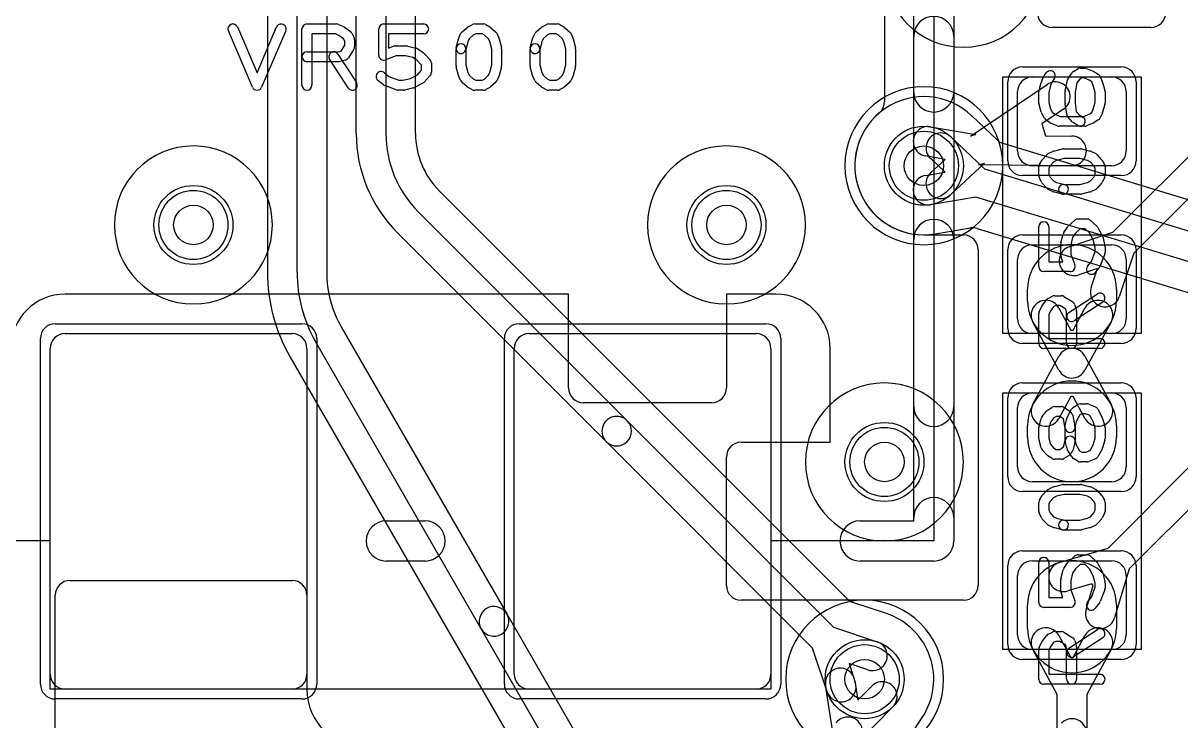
# Model space of a CAD drawing. Extents: x 0 to 23.1, y -0.5 to 20.
# Drawn here: x 8.44 to 14.3, y 4.39 to 7.92 of the extents above; entities that cross this region are included whole.
import ezdxf

# ---------------------------------------------------------------- set-up
doc = ezdxf.new("R2010")
doc.units = 0
for name, color, linetype in [('Hole', 1, 'CONTINUOUS'), ('L1', 3, 'CONTINUOUS'), ('L2', 3, 'CONTINUOUS'), ('L3', 3, 'CONTINUOUS'), ('L4', 3, 'CONTINUOUS'), ('MetalMask-A', 176, 'CONTINUOUS'), ('PartsArea-A', 111, 'CONTINUOUS'), ('PartsSilk-A', 221, 'CONTINUOUS'), ('Resist-A', 2, 'CONTINUOUS'), ('Resist-B', 2, 'CONTINUOUS'), ('Silk-A', 140, 'CONTINUOUS')]:
    doc.layers.add(name, color=color, linetype=linetype)

msp = doc.modelspace()

# ---------------------------------------------------------------- linework, layer by layer
at = {"layer": 'Hole'}
for centre in [(13, 7.2), (9.3, 6.9), (12, 6.9), (12.8, 5.7), (12.7, 4.6)]:
    msp.add_circle(centre, 0.1, dxfattribs=at)
at = {"layer": 'L1'}
for p, q in [((12.79996, 8.2), (12.79996, 7.52405)), ((13.55, 7.65), (13.95, 7.65)), ((13.23569, 7.34901), (13.62402, 7.61142)), ((13.475, 7.275), (13.475, 7.575)), ((14.025, 7.575), (14.025, 7.275)), ((13.708, 7.48714), (13.59734, 7.41236)), ((13.95746, 6.86352), (14.54697, 7.45303)), ((13.03411, 7.39707), (13.26354, 7.35737)), ((13.59734, 7.41236), (13.6156, 7.35152)), ((13.26354, 7.35737), (13.23569, 7.34901)), ((13.6156, 7.35152), (13.74915, 7.35001)), ((14.65303, 7.34697), (14.06352, 6.75746)), ((13.10726, 7.23219), (13.00853, 7.24927)), ((13.03424, 7.16357), (13.10726, 7.23219)), ((13.30665, 7.2137), (13.13696, 7.05425)), ((13.27876, 7.20532), (13.30665, 7.2137)), ((13.74745, 7.20001), (13.27876, 7.20532)), ((13.95, 7.2), (13.55, 7.2)), ((13.7366, 6.78968), (13.95746, 6.86352)), ((13, 6.84996), (13.19996, 6.84996)), ((13.27496, 6.77496), (13.27496, 5.075)), ((13.55, 6.8), (13.95, 6.8)), ((14.06352, 6.75746), (13.98968, 6.5366)), ((13.475, 6.425), (13.475, 6.725)), ((14.025, 6.725), (14.025, 6.425)), ((13.87919, 6.67919), (13.78416, 6.64742)), ((13.84742, 6.58416), (13.87919, 6.67919)), ((13.525, 6.515), (13.525, 6.575)), ((13.975, 6.575), (13.975, 6.515)), ((11.2, 6.55004), (8.65, 6.55004)), ((11.2, 6.075), (11.2, 6.55004)), ((12.25, 6.55004), (12, 6.55004)), ((12, 6.55004), (12, 6.075)), ((13.68405, 6.47928), (13.74445, 6.36775)), ((13.75555, 6.36775), (13.81595, 6.47928)), ((13.68405, 6.16429), (13.55215, 6.40786)), ((13.94785, 6.40786), (13.81595, 6.16429)), ((8.65, 6.35), (9.8, 6.35)), ((11, 6.35), (12.15, 6.35)), ((13.95, 6.35), (13.55, 6.35)), ((13.74445, 6.36775), (13.75555, 6.36775)), ((8.575, 4.625), (8.575, 6.275)), ((9.875, 6.275), (9.875, 4.625)), ((10.925, 4.625), (10.925, 6.275)), ((12.225, 6.275), (12.225, 4.625)), ((12.52504, 5.8), (12.52504, 6.275)), ((13.55215, 5.99214), (13.68405, 6.23571)), ((13.81595, 6.23571), (13.94785, 5.99214)), ((13.55, 6.05), (13.95, 6.05)), ((11.925, 6), (11.275, 6)), ((13.74445, 6.03225), (13.68405, 5.92072)), ((13.75555, 6.03225), (13.74445, 6.03225)), ((13.81595, 5.92072), (13.75555, 6.03225)), ((13.475, 5.675), (13.475, 5.975)), ((14.025, 5.975), (14.025, 5.675)), ((13.525, 5.825), (13.525, 5.885)), ((13.975, 5.885), (13.975, 5.825)), ((12.075, 5.8), (12.52504, 5.8)), ((12, 5.075), (12, 5.725)), ((13.93316, 5.26422), (14.34697, 5.67803)), ((13.95, 5.6), (13.55, 5.6)), ((14.45303, 5.57197), (14.03922, 5.15816)), ((13.68586, 5.19067), (13.93316, 5.26422)), ((13.55, 5.2), (13.95, 5.2)), ((13.475, 4.825), (13.475, 5.125)), ((14.03922, 5.15816), (13.96567, 4.91086)), ((14.025, 5.125), (14.025, 4.825)), ((8.67497, 5.1), (9.80003, 5.1)), ((13.8502, 5.08305), (13.72862, 5.04689)), ((13.82189, 4.95362), (13.85805, 5.0752)), ((13.85805, 5.0752), (13.8502, 5.08305)), ((8.6, 3.67497), (8.6, 5.02503)), ((9.875, 5.02503), (9.875, 4.55)), ((13.19996, 5), (12.075, 5)), ((13.525, 4.85714), (13.525, 4.975)), ((13.975, 4.975), (13.975, 4.85714)), ((13.68405, 4.82142), (13.74445, 4.70989)), ((13.75555, 4.70989), (13.81595, 4.82142)), ((13.95, 4.75), (13.55, 4.75)), ((13.675, 4.52314), (13.55215, 4.75)), ((13.94785, 4.75), (13.825, 4.52314)), ((13.74445, 4.70989), (13.75555, 4.70989)), ((12.65058, 4.59244), (12.66573, 4.49337)), ((9.8, 4.55), (8.65, 4.55)), ((12.15, 4.55), (11, 4.55)), ((12.54018, 4.3221), (12.5023, 4.56976)), ((12.66573, 4.49337), (12.73577, 4.56505)), ((13.675, 4.325), (13.675, 4.52314)), ((13.825, 4.52314), (13.825, 4.325)), ((12.84305, 4.46023), (12.66796, 4.28103))]:
    msp.add_line(p, q, dxfattribs=at)
for centre in [(13, 7.2), (9.3, 6.9), (12, 6.9), (12.8, 5.7), (12.7, 4.6)]:
    msp.add_circle(centre, 0.2, dxfattribs=at)
for centre, radius, start, end in [((13.55, 7.575), 0.075, 90, 180), ((13.66601, 7.54928), 0.075, -55.951839, 124.048503), ((13.95, 7.575), 0.075, 0, 90), ((12.72496, 7.52405), 0.075, -49.677956, 0), ((13, 7.2), 0.35004, 130.323442, -90), ((13.02132, 7.32317), 0.075, 80.180989, -99.816137), ((13.7483, 7.27501), 0.075, -90.649324, 89.350838), ((13.55, 7.275), 0.075, 180, -90), ((13.95, 7.275), 0.075, -90, 0), ((13.0856, 7.10891), 0.075, 133.217176, -46.782435), ((13.19996, 6.77496), 0.075, 0, 90), ((13.55, 6.725), 0.075, 90, 180), ((13.75, 6.575), 0.225, 0, 180), ((13.76038, 6.71855), 0.075, 108.485681, -71.513705), ((13.95, 6.725), 0.075, 0, 90), ((13.91855, 6.56038), 0.075, 161.514319, -18.486295), ((8.65, 6.275), 0.27504, 90, 180), ((12.25, 6.275), 0.27504, 0, 90), ((13.75, 6.515), 0.225, 180, 0), ((13.6181, 6.44357), 0.075, 28.434252, -151.56321), ((13.8819, 6.44357), 0.075, -28.434252, 151.56321), ((13.55, 6.425), 0.075, 180, -90), ((13.95, 6.425), 0.075, -90, 0), ((8.65, 6.275), 0.075, 90, 180), ((9.8, 6.275), 0.075, 0, 90), ((11, 6.275), 0.075, 90, 180), ((12.15, 6.275), 0.075, 0, 90), ((13.75, 6.2), 0.075, 28.434252, 151.565748), ((13.75, 6.2), 0.075, -151.565748, -28.434252), ((13.75, 5.885), 0.225, 0, 180), ((11.275, 6.075), 0.075, 180, -90), ((11.925, 6.075), 0.075, -90, 0), ((13.55, 5.975), 0.075, 90, 180), ((13.95, 5.975), 0.075, 0, 90), ((13.6181, 5.95643), 0.075, 151.565748, -28.43679), ((13.8819, 5.95643), 0.075, -151.565748, 28.43679), ((13.75, 5.825), 0.225, 180, 0), ((12.075, 5.725), 0.075, 90, 180), ((13.55, 5.675), 0.075, 180, -90), ((13.95, 5.675), 0.075, -90, 0), ((13.55, 5.125), 0.075, 90, 180), ((13.75, 4.975), 0.225, 0, 180), ((13.70724, 5.11878), 0.075, 106.562415, -73.437463), ((13.95, 5.125), 0.075, 0, 90), ((8.67497, 5.02503), 0.07497, 90, 180), ((9.80003, 5.02503), 0.07497, 0, 90), ((12.075, 5.075), 0.075, 180, -90), ((13.19996, 5.075), 0.075, -90, 0), ((13.89378, 4.93224), 0.075, 163.437585, -16.562537), ((13.55, 4.825), 0.075, 180, -90), ((13.75, 4.85714), 0.225, 180, 0), ((13.6181, 4.78571), 0.075, 28.434252, -151.56321), ((13.8819, 4.78571), 0.075, -28.434252, 151.56321), ((13.95, 4.825), 0.075, -90, 0), ((12.57644, 4.5811), 0.075, 8.696214, -171.303912), ((8.65, 4.625), 0.075, 180, -90), ((9.8, 4.625), 0.075, -90, 0), ((11, 4.625), 0.075, 180, -90), ((12.15, 4.625), 0.075, -90, 0), ((12.78941, 4.51264), 0.075, -44.335496, 135.664639), ((10.175, 4.55), 0.3, 180, -90), ((12.61432, 4.33344), 0.075, 1.413386, 142.945214), ((13.75, 4.325), 0.075, -45, 135)]:
    msp.add_arc(centre, radius, start, end, dxfattribs=at)
at = {"layer": 'L2'}
for centre in [(9.3, 6.9), (12, 6.9), (12.8, 5.7)]:
    msp.add_circle(centre, 0.2, dxfattribs=at)
for centre, start, end in [((13.2, 8.2), 90, -90), ((13.2, 8.2), -90, 90), ((13, 7.2), 90, -90), ((13, 7.2), -90, 90), ((12.7, 4.6), 90, -90), ((12.7, 4.6), -90, 90)]:
    msp.add_arc(centre, 0.40004, start, end, dxfattribs=at)
at = {"layer": 'L3'}
for centre, start, end in [((13, 7.2), 90, -90), ((13, 7.2), -90, 90), ((9.3, 6.9), 90, -90), ((9.3, 6.9), -90, 90), ((12, 6.9), 90, -90), ((12, 6.9), -90, 90), ((12.8, 5.7), 90, -90), ((12.8, 5.7), -90, 90), ((12.7, 4.6), 90, -90), ((12.7, 4.6), -90, 90)]:
    msp.add_arc(centre, 0.40004, start, end, dxfattribs=at)
at = {"layer": 'L4'}
for p, q in [((10.125, 7.36302), (10.125, 12.925)), ((10.275, 12.925), (10.275, 7.36302)), ((10.42504, 7.36303), (10.42504, 12.925)), ((9.67496, 12.65185), (9.67496, 6.66105)), ((9.825, 6.66105), (9.825, 12.65575)), ((9.975, 12.65575), (9.975, 6.66105)), ((13.37065, 7.33107), (13.24221, 7.45271)), ((13.13753, 7.3452), (13.3066, 7.18508)), ((17.33002, 6.11739), (13.401, 7.31319)), ((13.10715, 7.16739), (13.03439, 7.2363)), ((13.00834, 7.1507), (13.10715, 7.16739)), ((13.3066, 7.18508), (17.33708, 5.95842)), ((12.6106, 5.00766), (10.5451, 7.07313)), ((13.26292, 7.04158), (13.03332, 7.0028)), ((17.2934, 5.81492), (13.26292, 7.04158)), ((10.43902, 6.96704), (11.49703, 5.90902)), ((11.39097, 5.80296), (10.33295, 6.86097)), ((13.05831, 6.85485), (13.23565, 6.88481)), ((13.26998, 6.88261), (17.199, 5.68681)), ((10.05002, 6.38105), (10.88748, 4.93051)), ((10.75758, 4.85551), (9.92012, 6.30605)), ((9.79018, 6.23103), (11.42976, 3.39117)), ((11.49703, 5.90902), (12.54255, 4.86351)), ((12.43649, 4.75745), (11.39097, 5.80296)), ((12.81, 4.93231), (12.64042, 4.989)), ((10.88748, 4.93051), (11.71612, 3.49528)), ((11.58621, 3.42029), (10.75758, 4.85551)), ((12.54255, 4.86351), (12.76341, 4.78968)), ((12.51032, 4.53659), (12.43649, 4.75745)), ((12.71585, 4.64742), (12.62081, 4.67919)), ((12.62081, 4.67919), (12.65258, 4.58415)), ((12.13089, 3.08087), (12.99125, 4.40583))]:
    msp.add_line(p, q, dxfattribs=at)
for centre in [(13, 7.2), (9.3, 6.9), (12, 6.9), (12.8, 5.7), (12.7, 4.6)]:
    msp.add_circle(centre, 0.2, dxfattribs=at)
for centre, radius, start, end in [((13.2, 8.2), 0.40004, 90, -90), ((13.2, 8.2), 0.40004, -90, 90), ((13, 7.2), 0.35004, 46.275601, -80.410935), ((13.29378, 7.50716), 0.075, -133.72505, -133.443961), ((10.835, 7.36302), 0.71, 180, -135), ((10.835, 7.36302), 0.56, 180, -135), ((10.83502, 7.36301), 0.40998, 179.997205, -135.003953), ((13.08596, 7.29075), 0.075, 46.556039, -133.442492), ((13.42222, 7.38552), 0.075, -133.443961, -132.790136), ((13.42284, 7.38494), 0.075, -133.438708, -106.929737), ((13.02083, 7.07675), 0.075, 99.586662, -80.411725), ((13.24814, 6.81086), 0.075, 73.070263, 99.586662), ((10.535, 6.66105), 0.86004, 180, -150.000117), ((10.535, 6.66105), 0.71, 180, -150.000175), ((10.535, 6.66105), 0.56, 180, -150.000295), ((11.444, 5.85599), 0.075, 45, -134.999772), ((11.444, 5.85599), 0.075, -135, 44.999729), ((12.66363, 5.06069), 0.075, -135, -134.384172), ((12.6642, 5.06013), 0.075, -134.994598, -108.485681), ((10.82253, 4.89301), 0.075, 30.000728, -149.999741), ((10.82253, 4.89301), 0.075, -149.999272, 29.999714), ((12.83378, 5.00344), 0.075, -108.485681, -108.347983), ((12.7, 4.6), 0.35004, -33.568855, 71.655116), ((12.73963, 4.71855), 0.075, -108.485681, 71.515874), ((12.58145, 4.56037), 0.075, -161.514319, 18.484126), ((13.05415, 4.36498), 0.075, 146.430707, 146.998551)]:
    msp.add_arc(centre, radius, start, end, dxfattribs=at)
at = {"layer": 'MetalMask-A'}
for p, q in [((13.55, 7.65), (13.95, 7.65)), ((13.475, 7.275), (13.475, 7.575)), ((14.025, 7.575), (14.025, 7.275)), ((13.95, 7.2), (13.55, 7.2)), ((13.55, 6.8), (13.95, 6.8)), ((13.475, 6.425), (13.475, 6.725)), ((14.025, 6.725), (14.025, 6.425)), ((8.65, 6.35), (9.8, 6.35)), ((11, 6.35), (12.15, 6.35)), ((13.95, 6.35), (13.55, 6.35)), ((8.575, 4.625), (8.575, 6.275)), ((9.875, 6.275), (9.875, 4.625)), ((10.925, 4.625), (10.925, 6.275)), ((12.225, 6.275), (12.225, 4.625)), ((13.55, 6.05), (13.95, 6.05)), ((13.475, 5.675), (13.475, 5.975)), ((14.025, 5.975), (14.025, 5.675)), ((13.95, 5.6), (13.55, 5.6)), ((13.55, 5.2), (13.95, 5.2)), ((13.475, 4.825), (13.475, 5.125)), ((14.025, 5.125), (14.025, 4.825)), ((13.95, 4.75), (13.55, 4.75)), ((9.8, 4.55), (8.65, 4.55)), ((12.15, 4.55), (11, 4.55))]:
    msp.add_line(p, q, dxfattribs=at)
for centre, start, end in [((13.55, 7.575), 90, 180), ((13.95, 7.575), 0, 90), ((13.55, 7.275), 180, -90), ((13.95, 7.275), -90, 0), ((13.55, 6.725), 90, 180), ((13.95, 6.725), 0, 90), ((13.55, 6.425), 180, -90), ((13.95, 6.425), -90, 0), ((8.65, 6.275), 90, 180), ((9.8, 6.275), 0, 90), ((11, 6.275), 90, 180), ((12.15, 6.275), 0, 90), ((13.55, 5.975), 90, 180), ((13.95, 5.975), 0, 90), ((13.55, 5.675), 180, -90), ((13.95, 5.675), -90, 0), ((13.55, 5.125), 90, 180), ((13.95, 5.125), 0, 90), ((13.55, 4.825), 180, -90), ((13.95, 4.825), -90, 0), ((8.65, 4.625), 180, -90), ((9.8, 4.625), -90, 0), ((11, 4.625), 180, -90), ((12.15, 4.625), -90, 0)]:
    msp.add_arc(centre, 0.075, start, end, dxfattribs=at)
at = {"layer": 'PartsArea-A'}
for p, q in [((13.05, 10.1), (13.05, 5.3)), ((13.4, 6.35), (13.4, 7.65)), ((13.4, 7.65), (14.1, 7.65)), ((14.1, 7.65), (14.1, 6.35)), ((14.1, 6.35), (13.4, 6.35)), ((13.4, 4.75), (13.4, 6.05)), ((13.4, 6.05), (14.1, 6.05)), ((14.1, 6.05), (14.1, 4.75)), ((8.575, 5.3), (7.75, 5.3)), ((8.575, 4.55), (8.575, 5.3)), ((13.05, 5.3), (12.225, 5.3)), ((12.225, 5.3), (12.225, 4.55)), ((14.1, 4.75), (13.4, 4.75)), ((12.225, 4.55), (8.575, 4.55))]:
    msp.add_line(p, q, dxfattribs=at)
at = {"layer": 'PartsSilk-A'}
for p, q in [((12.9484, 5.4016), (12.9484, 10.1)), ((13.1516, 10.1), (13.1516, 5.3)), ((9.875, 7.91759), (10.025, 7.91759)), ((10.26389, 7.91759), (10.46667, 7.91759)), ((10.725, 7.91759), (10.76944, 7.91759)), ((11.1, 7.91759), (11.14444, 7.91759)), ((9.59924, 7.59756), (9.47702, 7.88274)), ((9.52298, 7.90244), (9.62222, 7.67087)), ((9.62222, 7.67087), (9.72146, 7.90244)), ((9.76742, 7.88274), (9.6452, 7.59756)), ((9.85, 7.60741), (9.85, 7.89259)), ((10.0197, 7.86759), (9.9, 7.86759)), ((9.9, 7.86759), (9.9, 7.60741)), ((10.03743, 7.85971), (10.0197, 7.86759)), ((10.03515, 7.91544), (10.06015, 7.90433)), ((10.06093, 7.84263), (10.03743, 7.85971)), ((10.0647, 7.9017), (10.09526, 7.87948)), ((10.10292, 7.87044), (10.11403, 7.84822)), ((10.23889, 7.75926), (10.23889, 7.89259)), ((10.46667, 7.86759), (10.28889, 7.86759)), ((10.28889, 7.86759), (10.28889, 7.79554)), ((10.64431, 7.84822), (10.65542, 7.87044)), ((10.66117, 7.87795), (10.68617, 7.90017)), ((10.6916, 7.90384), (10.71382, 7.91495)), ((10.71692, 7.8606), (10.69799, 7.84377)), ((10.7309, 7.86759), (10.71692, 7.8606)), ((10.7628, 7.86759), (10.7309, 7.86759)), ((10.77423, 7.86106), (10.7628, 7.86759)), ((10.79368, 7.84377), (10.77423, 7.86106)), ((10.78184, 7.9143), (10.80129, 7.90319)), ((10.8055, 7.90017), (10.8305, 7.87795)), ((10.83625, 7.87044), (10.84736, 7.84822)), ((11.01931, 7.84822), (11.03042, 7.87044)), ((11.03617, 7.87795), (11.06117, 7.90017)), ((11.0666, 7.90384), (11.08882, 7.91495)), ((11.09192, 7.8606), (11.07299, 7.84377)), ((11.1059, 7.86759), (11.09192, 7.8606)), ((11.1378, 7.86759), (11.1059, 7.86759)), ((11.14923, 7.86106), (11.1378, 7.86759)), ((11.16868, 7.84377), (11.14923, 7.86106)), ((11.15684, 7.9143), (11.17629, 7.90319)), ((11.1805, 7.90017), (11.2055, 7.87795)), ((11.21125, 7.87044), (11.22236, 7.84822)), ((10.04792, 7.78087), (10.06667, 7.81087)), ((10.06667, 7.83114), (10.06093, 7.84263)), ((10.06667, 7.81087), (10.06667, 7.83114)), ((10.11667, 7.83704), (10.11667, 7.8037)), ((10.28889, 7.79554), (10.31332, 7.80484)), ((10.32222, 7.80648), (10.37778, 7.80648)), ((10.38384, 7.80573), (10.42828, 7.79462)), ((10.63131, 7.79865), (10.64242, 7.8431)), ((10.69026, 7.82831), (10.67981, 7.78653)), ((10.69799, 7.84377), (10.69026, 7.82831)), ((10.80141, 7.82831), (10.79368, 7.84377)), ((10.81111, 7.78951), (10.80141, 7.82831)), ((10.84925, 7.8431), (10.86036, 7.79865)), ((11.00631, 7.79865), (11.01742, 7.8431)), ((11.06526, 7.82831), (11.05481, 7.78653)), ((11.07299, 7.84377), (11.06526, 7.82831)), ((11.17641, 7.82831), (11.16868, 7.84377)), ((11.18611, 7.78951), (11.17641, 7.82831)), ((11.22425, 7.8431), (11.23536, 7.79865)), ((9.875, 7.77685), (10.03283, 7.77685)), ((10.03203, 7.76553), (10.12648, 7.62109)), ((10.03283, 7.77685), (10.04792, 7.78087)), ((10.11287, 7.79045), (10.08509, 7.74601)), ((10.32682, 7.75648), (10.27279, 7.7359)), ((10.3747, 7.75648), (10.32682, 7.75648)), ((10.41196, 7.74717), (10.3747, 7.75648)), ((10.43362, 7.73273), (10.41196, 7.74717)), ((10.43609, 7.79117), (10.46387, 7.77265)), ((10.46843, 7.76875), (10.49899, 7.73542)), ((10.63056, 7.70741), (10.63056, 7.79259)), ((10.68056, 7.79259), (10.68056, 7.71049)), ((10.81111, 7.71049), (10.81111, 7.78951)), ((10.86111, 7.79259), (10.86111, 7.70741)), ((11.00556, 7.70741), (11.00556, 7.79259)), ((11.05556, 7.79259), (11.05556, 7.71049)), ((11.18611, 7.71049), (11.18611, 7.78951)), ((11.23611, 7.79259), (11.23611, 7.70741)), ((10.03611, 7.72685), (9.875, 7.72685)), ((10.08464, 7.59373), (9.99019, 7.73817)), ((10.07033, 7.7351), (10.04255, 7.72769)), ((10.45556, 7.70879), (10.43362, 7.73273)), ((10.43446, 7.66079), (10.45556, 7.6838)), ((10.45556, 7.6838), (10.45556, 7.70879)), ((10.50556, 7.71852), (10.50556, 7.67407)), ((10.64242, 7.6569), (10.63131, 7.70135)), ((10.68056, 7.71049), (10.69026, 7.67169)), ((10.80141, 7.67169), (10.81111, 7.71049)), ((10.86036, 7.70135), (10.84925, 7.6569)), ((11.01742, 7.6569), (11.00631, 7.70135)), ((11.05556, 7.71049), (11.06526, 7.67169)), ((11.17641, 7.67169), (11.18611, 7.71049)), ((11.23536, 7.70135), (11.22425, 7.6569)), ((13.75713, 7.67676), (13.77935, 7.69064)), ((13.79259, 7.69444), (13.81481, 7.69444)), ((13.82442, 7.69252), (13.85776, 7.67864)), ((10.26216, 7.61011), (10.23438, 7.63233)), ((10.26562, 7.67137), (10.29034, 7.6516)), ((10.29034, 7.6516), (10.34071, 7.63241)), ((10.34071, 7.63241), (10.36081, 7.63241)), ((10.36081, 7.63241), (10.39928, 7.64203)), ((10.39928, 7.64203), (10.43446, 7.66079)), ((10.49899, 7.65717), (10.46843, 7.62384)), ((10.65542, 7.62956), (10.64431, 7.65178)), ((10.69026, 7.67169), (10.69799, 7.65623)), ((10.69799, 7.65623), (10.71692, 7.6394)), ((10.71692, 7.6394), (10.7309, 7.63241)), ((10.7309, 7.63241), (10.7628, 7.63241)), ((10.7628, 7.63241), (10.77423, 7.63894)), ((10.77423, 7.63894), (10.79368, 7.65623)), ((10.79368, 7.65623), (10.80141, 7.67169)), ((10.84736, 7.65178), (10.83625, 7.62956)), ((11.03042, 7.62956), (11.01931, 7.65178)), ((11.06526, 7.67169), (11.07299, 7.65623)), ((11.07299, 7.65623), (11.09192, 7.6394)), ((11.09192, 7.6394), (11.1059, 7.63241)), ((11.1059, 7.63241), (11.1378, 7.63241)), ((11.1378, 7.63241), (11.14923, 7.63894)), ((11.14923, 7.63894), (11.16868, 7.65623)), ((11.16868, 7.65623), (11.17641, 7.67169)), ((11.22236, 7.65178), (11.21125, 7.62956)), ((13.59531, 7.62317), (13.60642, 7.65095)), ((13.61011, 7.65729), (13.62122, 7.67118)), ((13.65147, 7.62895), (13.64221, 7.60579)), ((13.66026, 7.63994), (13.65147, 7.62895)), ((13.71623, 7.5799), (13.72734, 7.63546)), ((13.73176, 7.64544), (13.75028, 7.67044)), ((13.78764, 7.63687), (13.77527, 7.62017)), ((13.79976, 7.64444), (13.78764, 7.63687)), ((13.80981, 7.64444), (13.79976, 7.64444)), ((13.83664, 7.63327), (13.80981, 7.64444)), ((13.85019, 7.6248), (13.83664, 7.63327)), ((13.85779, 7.60579), (13.85019, 7.6248)), ((13.8614, 7.67676), (13.88362, 7.66287)), ((13.89358, 7.65095), (13.90469, 7.62317)), ((10.32721, 7.58405), (10.26888, 7.60627)), ((10.36389, 7.58241), (10.33611, 7.58241)), ((10.41439, 7.59427), (10.36995, 7.58316)), ((10.46176, 7.61868), (10.42009, 7.59646)), ((10.68617, 7.59983), (10.66117, 7.62205)), ((10.71382, 7.58505), (10.6916, 7.59616)), ((10.76944, 7.58241), (10.725, 7.58241)), ((10.80129, 7.59681), (10.78184, 7.5857)), ((10.8305, 7.62205), (10.8055, 7.59983)), ((11.06117, 7.59983), (11.03617, 7.62205)), ((11.08882, 7.58505), (11.0666, 7.59616)), ((11.14444, 7.58241), (11.1, 7.58241)), ((11.17629, 7.59681), (11.15684, 7.5857)), ((11.2055, 7.62205), (11.1805, 7.59983)), ((13.58241, 7.51667), (13.58241, 7.575)), ((13.58337, 7.58187), (13.59448, 7.62076)), ((13.64221, 7.60579), (13.63241, 7.5715)), ((13.63241, 7.5715), (13.63241, 7.52017)), ((13.71574, 7.51667), (13.71574, 7.575)), ((13.77527, 7.62017), (13.76574, 7.57252)), ((13.76574, 7.57252), (13.76574, 7.51842)), ((13.86759, 7.5715), (13.85779, 7.60579)), ((13.86759, 7.52017), (13.86759, 7.5715)), ((13.90552, 7.62076), (13.91663, 7.58187)), ((13.91759, 7.575), (13.91759, 7.51667)), ((13.59448, 7.47091), (13.58337, 7.5098)), ((13.63241, 7.52017), (13.64167, 7.48775)), ((13.72339, 7.46041), (13.71598, 7.51319)), ((13.76574, 7.51842), (13.77186, 7.47485)), ((13.85792, 7.48633), (13.86759, 7.52017)), ((13.91663, 7.5098), (13.90552, 7.47091)), ((13.61182, 7.44004), (13.59701, 7.46504)), ((13.64167, 7.48775), (13.65231, 7.4698)), ((13.65231, 7.4698), (13.66435, 7.46077)), ((13.66435, 7.46077), (13.69019, 7.45)), ((13.69019, 7.45), (13.80981, 7.45)), ((13.75168, 7.42228), (13.72946, 7.44728)), ((13.77186, 7.47485), (13.78667, 7.45818)), ((13.78667, 7.45818), (13.80584, 7.4462)), ((13.80981, 7.45), (13.83664, 7.46118)), ((13.83664, 7.46118), (13.85063, 7.46992)), ((13.85063, 7.46992), (13.85792, 7.48633)), ((13.90433, 7.46763), (13.89322, 7.44263)), ((13.63685, 7.41889), (13.61833, 7.43278)), ((13.67558, 7.40192), (13.64224, 7.41581)), ((13.81481, 7.4), (13.68519, 7.4)), ((13.77934, 7.4038), (13.75712, 7.41769)), ((13.85776, 7.41581), (13.82442, 7.40192)), ((13.88362, 7.43158), (13.8614, 7.41769)), ((13.62956, 7.26125), (13.65178, 7.27236)), ((13.6569, 7.27425), (13.70135, 7.28536)), ((13.70741, 7.28611), (13.79259, 7.28611)), ((13.79865, 7.28536), (13.8431, 7.27425)), ((13.84822, 7.27236), (13.87044, 7.26125)), ((13.5857, 7.20684), (13.59681, 7.22629)), ((13.59983, 7.2305), (13.62205, 7.2555)), ((13.65623, 7.21868), (13.63894, 7.19923)), ((13.67169, 7.22641), (13.65623, 7.21868)), ((13.71049, 7.23611), (13.67169, 7.22641)), ((13.78951, 7.23611), (13.71049, 7.23611)), ((13.82831, 7.22641), (13.78951, 7.23611)), ((13.84377, 7.21868), (13.82831, 7.22641)), ((13.86106, 7.19923), (13.84377, 7.21868)), ((13.87795, 7.2555), (13.90017, 7.2305)), ((13.90319, 7.22629), (13.9143, 7.20684)), ((13.58241, 7.15), (13.58241, 7.19444)), ((13.63894, 7.19923), (13.63241, 7.1878)), ((13.63241, 7.1878), (13.63241, 7.1559)), ((13.63241, 7.1559), (13.6394, 7.14192)), ((13.8606, 7.14192), (13.86759, 7.1559)), ((13.86759, 7.1878), (13.86106, 7.19923)), ((13.86759, 7.1559), (13.86759, 7.1878)), ((13.91759, 7.19444), (13.91759, 7.15)), ((13.59616, 7.1166), (13.58505, 7.13882)), ((13.62205, 7.08617), (13.59983, 7.11117)), ((13.6394, 7.14192), (13.65623, 7.12299)), ((13.65623, 7.12299), (13.67169, 7.11526)), ((13.67169, 7.11526), (13.71347, 7.10481)), ((13.70741, 7.10556), (13.78951, 7.10556)), ((13.78951, 7.10556), (13.82831, 7.11526)), ((13.82831, 7.11526), (13.84377, 7.12299)), ((13.84377, 7.12299), (13.8606, 7.14192)), ((13.90017, 7.11117), (13.87795, 7.08617)), ((13.91495, 7.13882), (13.90384, 7.1166)), ((13.65178, 7.06931), (13.62956, 7.08042)), ((13.70135, 7.05631), (13.6569, 7.06742)), ((13.79259, 7.05556), (13.70741, 7.05556)), ((13.8431, 7.06742), (13.79865, 7.05631)), ((13.87044, 7.08042), (13.84822, 7.06931)), ((13.73125, 6.89343), (13.76458, 6.92399)), ((13.78148, 6.93056), (13.82593, 6.93056)), ((13.84283, 6.92399), (13.87616, 6.89343)), ((13.58241, 6.68889), (13.58241, 6.89167)), ((13.63241, 6.89167), (13.63241, 6.71389)), ((13.70883, 6.86109), (13.72735, 6.88887)), ((13.79121, 6.88056), (13.76727, 6.85862)), ((13.8162, 6.88056), (13.79121, 6.88056)), ((13.83921, 6.85946), (13.8162, 6.88056)), ((13.88132, 6.88676), (13.90354, 6.84509)), ((13.69352, 6.74722), (13.69352, 6.80278)), ((13.69427, 6.80884), (13.70538, 6.85328)), ((13.75283, 6.83696), (13.74352, 6.7997)), ((13.76727, 6.85862), (13.75283, 6.83696)), ((13.85797, 6.82428), (13.83921, 6.85946)), ((13.86759, 6.78581), (13.85797, 6.82428)), ((13.90573, 6.83939), (13.91684, 6.79495)), ((13.74352, 6.7997), (13.74352, 6.75182)), ((13.74352, 6.75182), (13.7641, 6.69779)), ((13.8484, 6.71534), (13.86759, 6.76571)), ((13.86759, 6.76571), (13.86759, 6.78581)), ((13.91595, 6.75221), (13.89373, 6.69388)), ((13.91759, 6.78889), (13.91759, 6.76111)), ((13.63241, 6.71389), (13.70446, 6.71389)), ((13.70446, 6.71389), (13.69516, 6.73832)), ((13.82863, 6.69062), (13.8484, 6.71534)), ((13.88989, 6.68716), (13.86767, 6.65938)), ((13.74074, 6.66389), (13.60741, 6.66389)), ((13.5983, 6.4897), (13.62052, 6.52026)), ((13.62956, 6.52792), (13.65178, 6.53903)), ((13.66296, 6.54167), (13.6963, 6.54167)), ((13.70955, 6.53787), (13.75399, 6.51009)), ((13.73447, 6.45703), (13.87891, 6.55148)), ((13.90627, 6.50964), (13.76183, 6.41519)), ((13.58456, 6.46015), (13.59567, 6.48515)), ((13.64029, 6.46243), (13.63241, 6.4447)), ((13.65737, 6.48593), (13.64029, 6.46243)), ((13.66886, 6.49167), (13.65737, 6.48593)), ((13.68913, 6.49167), (13.66886, 6.49167)), ((13.71913, 6.47292), (13.68913, 6.49167)), ((13.72315, 6.45783), (13.71913, 6.47292)), ((13.72315, 6.3), (13.72315, 6.45783)), ((13.7649, 6.49533), (13.77231, 6.46755)), ((13.77315, 6.46111), (13.77315, 6.3)), ((13.58241, 6.3), (13.58241, 6.45)), ((13.63241, 6.4447), (13.63241, 6.325)), ((13.89259, 6.275), (13.60741, 6.275)), ((13.63241, 6.325), (13.89259, 6.325)), ((13.75713, 5.97676), (13.77935, 5.99064)), ((13.79259, 5.99444), (13.82593, 5.99444)), ((13.83554, 5.99252), (13.86887, 5.97864)), ((13.599, 5.92951), (13.62122, 5.95729)), ((13.62749, 5.96287), (13.64971, 5.97676)), ((13.6576, 5.92273), (13.64118, 5.9022)), ((13.67013, 5.93056), (13.6576, 5.92273)), ((13.66296, 5.98056), (13.6963, 5.98056)), ((13.68913, 5.93056), (13.67013, 5.93056)), ((13.70285, 5.92198), (13.68913, 5.93056)), ((13.70955, 5.97676), (13.73177, 5.96287)), ((13.72609, 5.92565), (13.74831, 5.96732)), ((13.7362, 5.95935), (13.74731, 5.94824)), ((13.75414, 5.93546), (13.76525, 5.8799)), ((13.78928, 5.9379), (13.77156, 5.90467)), ((13.79976, 5.94444), (13.78928, 5.9379)), ((13.82093, 5.94444), (13.79976, 5.94444)), ((13.8414, 5.93592), (13.82093, 5.94444)), ((13.85817, 5.90447), (13.8414, 5.93592)), ((13.88132, 5.96732), (13.90354, 5.92565)), ((13.58241, 5.81667), (13.58241, 5.875)), ((13.58337, 5.88187), (13.59448, 5.92076)), ((13.64118, 5.9022), (13.63241, 5.8715)), ((13.63241, 5.8715), (13.63241, 5.82017)), ((13.7066, 5.91824), (13.70285, 5.92198)), ((13.71623, 5.8701), (13.7066, 5.91824)), ((13.71574, 5.80884), (13.71574, 5.88611)), ((13.71658, 5.89255), (13.72399, 5.92033)), ((13.77156, 5.90467), (13.76574, 5.88283)), ((13.76574, 5.88283), (13.76574, 5.80556)), ((13.86759, 5.8715), (13.85817, 5.90447)), ((13.86759, 5.82017), (13.86759, 5.8715)), ((13.90552, 5.92076), (13.91663, 5.88187)), ((13.91759, 5.875), (13.91759, 5.81667)), ((13.59448, 5.77091), (13.58337, 5.8098)), ((13.63241, 5.82017), (13.64099, 5.79013)), ((13.7072, 5.77682), (13.71574, 5.80884)), ((13.7649, 5.812), (13.77147, 5.78736)), ((13.85827, 5.78756), (13.86759, 5.82017)), ((13.91663, 5.8098), (13.90552, 5.77091)), ((13.62205, 5.73617), (13.59983, 5.76117)), ((13.64099, 5.79013), (13.65704, 5.77207)), ((13.65704, 5.77207), (13.67013, 5.76389)), ((13.67013, 5.76389), (13.68913, 5.76389)), ((13.68913, 5.76389), (13.70285, 5.77247)), ((13.70285, 5.77247), (13.7072, 5.77682)), ((13.72399, 5.77134), (13.71658, 5.79912)), ((13.74866, 5.72649), (13.72644, 5.76538)), ((13.7649, 5.79912), (13.75379, 5.75745)), ((13.77147, 5.78736), (13.78896, 5.75675)), ((13.78896, 5.75675), (13.79976, 5.75)), ((13.79976, 5.75), (13.82093, 5.75)), ((13.82093, 5.75), (13.84178, 5.75869)), ((13.84178, 5.75869), (13.85827, 5.78756)), ((13.90319, 5.76538), (13.88097, 5.72649)), ((13.64971, 5.71769), (13.62749, 5.73158)), ((13.6963, 5.71389), (13.66296, 5.71389)), ((13.73177, 5.73158), (13.70955, 5.71769)), ((13.74731, 5.74621), (13.7362, 5.7351)), ((13.77934, 5.7038), (13.75712, 5.71769)), ((13.82593, 5.7), (13.79259, 5.7)), ((13.86888, 5.71581), (13.83555, 5.70192)), ((13.62956, 5.56125), (13.65178, 5.57236)), ((13.6569, 5.57425), (13.70135, 5.58536)), ((13.70741, 5.58611), (13.79259, 5.58611)), ((13.79865, 5.58536), (13.8431, 5.57425)), ((13.84822, 5.57236), (13.87044, 5.56125)), ((13.5857, 5.50684), (13.59681, 5.52629)), ((13.59983, 5.5305), (13.62205, 5.5555)), ((13.65623, 5.51868), (13.63894, 5.49923)), ((13.67169, 5.52641), (13.65623, 5.51868)), ((13.71049, 5.53611), (13.67169, 5.52641)), ((13.78951, 5.53611), (13.71049, 5.53611)), ((13.82831, 5.52641), (13.78951, 5.53611)), ((13.84377, 5.51868), (13.82831, 5.52641)), ((13.86106, 5.49923), (13.84377, 5.51868)), ((13.87795, 5.5555), (13.90017, 5.5305)), ((13.90319, 5.52629), (13.9143, 5.50684)), ((13.58241, 5.45), (13.58241, 5.49444)), ((13.63894, 5.49923), (13.63241, 5.4878)), ((13.63241, 5.4878), (13.63241, 5.4559)), ((13.63241, 5.4559), (13.6394, 5.44192)), ((13.8606, 5.44192), (13.86759, 5.4559)), ((13.86759, 5.4878), (13.86106, 5.49923)), ((13.86759, 5.4559), (13.86759, 5.4878)), ((13.91759, 5.49444), (13.91759, 5.45)), ((10.2766, 5.4016), (10.4734, 5.4016)), ((12.6766, 5.4016), (12.9484, 5.4016)), ((13.59616, 5.4166), (13.58505, 5.43882)), ((13.62205, 5.38617), (13.59983, 5.41117)), ((13.6394, 5.44192), (13.65623, 5.42299)), ((13.65623, 5.42299), (13.67169, 5.41526)), ((13.67169, 5.41526), (13.71347, 5.40481)), ((13.70741, 5.40556), (13.78951, 5.40556)), ((13.78951, 5.40556), (13.82831, 5.41526)), ((13.82831, 5.41526), (13.84377, 5.42299)), ((13.84377, 5.42299), (13.8606, 5.44192)), ((13.90017, 5.41117), (13.87795, 5.38617)), ((13.91495, 5.43882), (13.90384, 5.4166)), ((13.65178, 5.36931), (13.62956, 5.38042)), ((13.70135, 5.35631), (13.6569, 5.36742)), ((13.79259, 5.35556), (13.70741, 5.35556)), ((13.8431, 5.36742), (13.79865, 5.35631)), ((13.87044, 5.38042), (13.84822, 5.36931)), ((13.73125, 5.19343), (13.76458, 5.22399)), ((13.78148, 5.23056), (13.82593, 5.23056)), ((13.84283, 5.22399), (13.87616, 5.19343)), ((10.4734, 5.1984), (10.2766, 5.1984)), ((13.05, 5.1984), (12.6766, 5.1984)), ((13.58241, 4.98889), (13.58241, 5.19167)), ((13.63241, 5.19167), (13.63241, 5.01389)), ((13.70883, 5.16109), (13.72735, 5.18887)), ((13.79121, 5.18056), (13.76727, 5.15862)), ((13.8162, 5.18056), (13.79121, 5.18056)), ((13.83921, 5.15946), (13.8162, 5.18056)), ((13.88132, 5.18676), (13.90354, 5.14509)), ((13.69352, 5.04722), (13.69352, 5.10278)), ((13.69427, 5.10884), (13.70538, 5.15328)), ((13.75283, 5.13696), (13.74352, 5.0997)), ((13.76727, 5.15862), (13.75283, 5.13696)), ((13.85797, 5.12428), (13.83921, 5.15946)), ((13.86759, 5.08581), (13.85797, 5.12428)), ((13.90573, 5.13939), (13.91684, 5.09495)), ((13.74352, 5.0997), (13.74352, 5.05182)), ((13.74352, 5.05182), (13.7641, 4.99779)), ((13.8484, 5.01534), (13.86759, 5.06571)), ((13.86759, 5.06571), (13.86759, 5.08581)), ((13.91595, 5.05221), (13.89373, 4.99388)), ((13.91759, 5.08889), (13.91759, 5.06111)), ((13.63241, 5.01389), (13.70446, 5.01389)), ((13.70446, 5.01389), (13.69516, 5.03832)), ((13.82863, 4.99062), (13.8484, 5.01534)), ((13.88989, 4.98716), (13.86767, 4.95938)), ((13.74074, 4.96389), (13.60741, 4.96389)), ((13.5983, 4.7897), (13.62052, 4.82026)), ((13.62956, 4.82792), (13.65178, 4.83903)), ((13.66296, 4.84167), (13.6963, 4.84167)), ((13.70955, 4.83787), (13.75399, 4.81009)), ((13.73447, 4.75703), (13.87891, 4.85148)), ((13.90627, 4.80964), (13.76183, 4.71519)), ((13.58241, 4.6), (13.58241, 4.75)), ((13.58456, 4.76015), (13.59567, 4.78515)), ((13.64029, 4.76243), (13.63241, 4.7447)), ((13.65737, 4.78593), (13.64029, 4.76243)), ((13.66886, 4.79167), (13.65737, 4.78593)), ((13.68913, 4.79167), (13.66886, 4.79167)), ((13.71913, 4.77292), (13.68913, 4.79167)), ((13.72315, 4.75783), (13.71913, 4.77292)), ((13.72315, 4.6), (13.72315, 4.75783)), ((13.7649, 4.79533), (13.77231, 4.76755)), ((13.77315, 4.76111), (13.77315, 4.6)), ((13.63241, 4.7447), (13.63241, 4.625)), ((13.89259, 4.575), (13.60741, 4.575)), ((13.63241, 4.625), (13.89259, 4.625))]:
    msp.add_line(p, q, dxfattribs=at)
for centre, radius, start, end in [((9.5, 7.89259), 0.025, 23.2016, -156.801409), ((9.74444, 7.89259), 0.025, -23.2016, 156.801409), ((9.875, 7.89259), 0.025, 90, 180), ((10.025, 7.89259), 0.025, 66.049145, 90), ((10.26389, 7.89259), 0.025, 90, 180), ((10.46667, 7.89259), 0.025, -90, 90), ((10.725, 7.89259), 0.025, 90, 116.565051), ((10.76944, 7.89259), 0.025, 60.266489, 90), ((11.1, 7.89259), 0.025, 90, 116.565051), ((11.14444, 7.89259), 0.025, 60.266489, 90), ((10.05, 7.88148), 0.025, 53.982737, 66.039637), ((10.08056, 7.85926), 0.025, 26.565051, 53.979316), ((10.67778, 7.85926), 0.025, 131.627831, 153.434949), ((10.70278, 7.88148), 0.025, 116.565051, 131.62783), ((10.78889, 7.88148), 0.025, 48.372169, 60.266489), ((10.81389, 7.85926), 0.025, 26.565051, 48.37217), ((11.05278, 7.85926), 0.025, 131.627831, 153.434949), ((11.07778, 7.88148), 0.025, 116.565051, 131.62783), ((11.16389, 7.88148), 0.025, 48.372169, 60.266489), ((11.18889, 7.85926), 0.025, 26.565051, 48.37217), ((10.09167, 7.8037), 0.025, -32.005383, 0), ((10.09167, 7.83704), 0.025, 0, 26.565051), ((10.32222, 7.78148), 0.025, 90, 110.853641), ((10.37778, 7.78148), 0.025, 75.969316, 90), ((10.65556, 7.79259), 0.025, 0, 180), ((10.66667, 7.83704), 0.025, 153.434949, 165.969316), ((10.825, 7.83704), 0.025, 14.030684, 26.565051), ((11.03056, 7.79259), 0.025, 0, 180), ((11.04167, 7.83704), 0.025, 153.434949, 165.969316), ((11.2, 7.83704), 0.025, 14.030684, 26.565051), ((9.875, 7.75185), 0.025, 90, -90), ((10.01111, 7.75185), 0.025, 33.181463, -146.819137), ((10.06389, 7.75926), 0.025, -75.074487, -32.010019), ((10.26389, 7.75926), 0.025, 180, -69.143502), ((10.42222, 7.77037), 0.025, 56.303576, 75.963757), ((10.45, 7.75185), 0.025, 42.5203, 56.309933), ((10.65556, 7.79259), 0.025, 165.969316, -14.03321), ((10.83611, 7.79259), 0.025, 0, 14.030684), ((11.03056, 7.79259), 0.025, 165.969316, -14.03321), ((11.21111, 7.79259), 0.025, 0, 14.030684), ((10.03611, 7.75185), 0.025, -90, -75.064732), ((10.48056, 7.71852), 0.025, 0, 42.517452), ((10.65556, 7.70741), 0.025, 180, -165.969316), ((10.83611, 7.70741), 0.025, -14.030684, 0), ((11.03056, 7.70741), 0.025, 180, -165.969316), ((11.21111, 7.70741), 0.025, -14.030684, 0), ((13.79259, 7.66944), 0.025, 90, 121.985944), ((13.81481, 7.66944), 0.025, 67.394238, 90), ((10.25, 7.65185), 0.025, 51.333033, -128.654777), ((10.45, 7.64074), 0.025, -61.938299, -42.517452), ((10.48056, 7.67407), 0.025, -42.5203, 0), ((10.66667, 7.66296), 0.025, -165.969316, -153.434949), ((10.67778, 7.64074), 0.025, -153.434949, -131.62783), ((10.81389, 7.64074), 0.025, -48.372169, -26.565051), ((10.825, 7.66296), 0.025, -26.565051, -14.030684), ((11.04167, 7.66296), 0.025, -165.969316, -153.434949), ((11.05278, 7.64074), 0.025, -153.434949, -131.62783), ((11.18889, 7.64074), 0.025, -48.372169, -26.565051), ((11.2, 7.66296), 0.025, -26.565051, -14.030684), ((13.61852, 7.61389), 0.025, 158.207103, 164.051456), ((13.62963, 7.64167), 0.025, 141.333033, 158.207103), ((13.64074, 7.65556), 0.025, -38.666967, 141.345223), ((13.75185, 7.63056), 0.025, 143.473873, 168.694563), ((13.77037, 7.65556), 0.025, 121.985944, 143.473873), ((13.84815, 7.65556), 0.025, 57.994617, 67.394238), ((13.87037, 7.64167), 0.025, 21.792897, 57.994617), ((13.88148, 7.61389), 0.025, 15.948544, 21.792897), ((9.62222, 7.60741), 0.025, -156.7984, -23.2016), ((9.875, 7.60741), 0.025, 180, 0), ((10.10556, 7.60741), 0.025, -146.818537, 33.180863), ((10.27778, 7.62963), 0.025, -128.666967, -110.853641), ((10.33611, 7.60741), 0.025, -110.856498, -90), ((10.36389, 7.60741), 0.025, -90, -75.963757), ((10.40833, 7.61852), 0.025, -75.969316, -61.931795), ((10.70278, 7.61852), 0.025, -131.627831, -116.565051), ((10.725, 7.60741), 0.025, -116.565051, -90), ((10.76944, 7.60741), 0.025, -90, -60.266489), ((10.78889, 7.61852), 0.025, -60.266489, -48.37217), ((11.07778, 7.61852), 0.025, -131.627831, -116.565051), ((11.1, 7.60741), 0.025, -116.565051, -90), ((11.14444, 7.60741), 0.025, -90, -60.266489), ((11.16389, 7.61852), 0.025, -60.266489, -48.37217), ((13.60741, 7.575), 0.025, 164.051456, 180), ((13.74074, 7.575), 0.025, 168.694563, 180), ((13.89259, 7.575), 0.025, 0, 15.948544), ((13.60741, 7.51667), 0.025, 180, -164.051456), ((13.74074, 7.51667), 0.025, 180, -171.999526), ((13.89259, 7.51667), 0.025, -15.948544, 0), ((13.61852, 7.47778), 0.025, -164.051456, -149.362476), ((13.74815, 7.46389), 0.025, -171.999526, -138.37217), ((13.88148, 7.47778), 0.025, -23.950855, -15.948544), ((13.63333, 7.45278), 0.025, -149.362476, -126.869898), ((13.65185, 7.43889), 0.025, -126.869898, -112.605762), ((13.68519, 7.425), 0.025, -112.605762, -90), ((13.77037, 7.43889), 0.025, -138.372169, -122.005383), ((13.79259, 7.425), 0.025, -122.005383, 57.989981), ((13.81481, 7.425), 0.025, -90, -67.394238), ((13.84815, 7.43889), 0.025, -67.394238, -57.994617), ((13.87037, 7.45278), 0.025, -57.994617, -23.950855), ((13.66296, 7.25), 0.025, 104.030684, 116.565051), ((13.70741, 7.26111), 0.025, 90, 104.030684), ((13.79259, 7.26111), 0.025, 75.969316, 90), ((13.83704, 7.25), 0.025, 63.434949, 75.969316), ((13.61852, 7.21389), 0.025, 138.372169, 150.266489), ((13.64074, 7.23889), 0.025, 116.565051, 138.37217), ((13.85926, 7.23889), 0.025, 41.627831, 63.434949), ((13.88148, 7.21389), 0.025, 29.733511, 41.62783), ((13.60741, 7.19444), 0.025, 150.266489, 180), ((13.89259, 7.19444), 0.025, 0, 29.733511), ((13.60741, 7.15), 0.025, 180, -153.434949), ((13.61852, 7.12778), 0.025, -153.434949, -138.37217), ((13.70741, 7.08056), 0.025, 90, -90), ((13.70741, 7.08056), 0.025, -104.030684, 75.96679), ((13.88148, 7.12778), 0.025, -41.627831, -26.565051), ((13.89259, 7.15), 0.025, -26.565051, 0), ((13.64074, 7.10278), 0.025, -138.372169, -116.565051), ((13.66296, 7.09167), 0.025, -116.565051, -104.030684), ((13.79259, 7.08056), 0.025, -90, -75.969316), ((13.83704, 7.09167), 0.025, -75.969316, -63.434949), ((13.85926, 7.10278), 0.025, -63.434949, -41.62783), ((13.78148, 6.90556), 0.025, 90, 132.517452), ((13.82593, 6.90556), 0.025, 47.4797, 90), ((13.60741, 6.89167), 0.025, 0, 180), ((13.72963, 6.84722), 0.025, 146.303576, 165.963757), ((13.74815, 6.875), 0.025, 132.5203, 146.309933), ((13.85926, 6.875), 0.025, 28.061701, 47.482548), ((13.71852, 6.80278), 0.025, 165.969316, 180), ((13.88148, 6.83333), 0.025, 14.030684, 28.068205), ((13.71852, 6.74722), 0.025, 180, -159.146359), ((13.89259, 6.76111), 0.025, -20.856498, 0), ((13.89259, 6.78889), 0.025, 0, 14.036243), ((13.60741, 6.68889), 0.025, 180, -90), ((13.74074, 6.68889), 0.025, -90, 20.856498), ((13.84815, 6.675), 0.025, 141.333033, -38.654777), ((13.87037, 6.70278), 0.025, -38.666967, -20.853641), ((13.64074, 6.50556), 0.025, 116.565051, 143.979316), ((13.66296, 6.51667), 0.025, 90, 116.565051), ((13.6963, 6.51667), 0.025, 57.994617, 90), ((13.74074, 6.48889), 0.025, 14.925513, 57.989981), ((13.89259, 6.53056), 0.025, -56.818537, 123.180863), ((13.60741, 6.45), 0.025, 156.049145, 180), ((13.61852, 6.475), 0.025, 143.982737, 156.039637), ((13.74815, 6.43611), 0.025, 123.181463, -56.819137), ((13.74815, 6.46111), 0.025, 0, 14.935268), ((13.60741, 6.3), 0.025, 180, -90), ((13.74815, 6.3), 0.025, 180, 0), ((13.89259, 6.3), 0.025, -90, 90), ((13.79259, 5.96944), 0.025, 90, 121.991474), ((13.82593, 5.96944), 0.025, 67.394238, 90), ((13.61852, 5.91389), 0.025, 141.333033, 164.051456), ((13.64074, 5.94167), 0.025, 122.005383, 141.333033), ((13.66296, 5.95556), 0.025, 90, 122.005383), ((13.6963, 5.95556), 0.025, 57.994617, 90), ((13.74815, 5.91389), 0.025, 151.938299, 165.064732), ((13.71852, 5.94167), 0.025, 45, 57.994617), ((13.72963, 5.93056), 0.025, 11.305437, 45), ((13.77037, 5.95556), 0.025, 121.985944, 151.931795), ((13.85926, 5.95556), 0.025, 28.061701, 67.391122), ((13.88148, 5.91389), 0.025, 15.948544, 28.068205), ((13.60741, 5.875), 0.025, 164.051456, 180), ((13.74074, 5.88611), 0.025, 165.074487, 180), ((13.74074, 5.875), 0.025, -168.694563, 11.307949), ((13.89259, 5.875), 0.025, 0, 15.94345), ((13.60741, 5.81667), 0.025, 180, -164.051456), ((13.74074, 5.80556), 0.025, 14.925513, -165.064732), ((13.74074, 5.80556), 0.025, -14.925513, 0), ((13.89259, 5.81667), 0.025, -15.948544, 0), ((13.61852, 5.77778), 0.025, -164.051456, -138.37217), ((13.74815, 5.77778), 0.025, -165.074487, -150.258292), ((13.72963, 5.76389), 0.025, -45, -14.925513), ((13.88148, 5.77778), 0.025, -29.733511, -15.94345), ((13.64074, 5.75278), 0.025, -138.372169, -122.005383), ((13.66296, 5.73889), 0.025, -122.005383, -90), ((13.6963, 5.73889), 0.025, -90, -57.994617), ((13.71852, 5.75278), 0.025, -57.994617, -45), ((13.77037, 5.73889), 0.025, -150.266489, -122.010019), ((13.79259, 5.725), 0.025, -122.005383, -90), ((13.82593, 5.725), 0.025, -90, -67.376473), ((13.85926, 5.73889), 0.025, -67.373085, -29.741708), ((13.66296, 5.55), 0.025, 104.030684, 116.565051), ((13.70741, 5.56111), 0.025, 90, 104.030684), ((13.79259, 5.56111), 0.025, 75.969316, 90), ((13.83704, 5.55), 0.025, 63.434949, 75.969316), ((13.61852, 5.51389), 0.025, 138.372169, 150.266489), ((13.64074, 5.53889), 0.025, 116.565051, 138.37217), ((13.85926, 5.53889), 0.025, 41.627831, 63.434949), ((13.88148, 5.51389), 0.025, 29.733511, 41.62783), ((13.60741, 5.49444), 0.025, 150.266489, 180), ((13.89259, 5.49444), 0.025, 0, 29.733511), ((10.2766, 5.3), 0.1016, 90, -90), ((10.4734, 5.3), 0.1016, -90, 90), ((12.6766, 5.3), 0.1016, 90, -90), ((13.60741, 5.45), 0.025, 180, -153.434949), ((13.61852, 5.42778), 0.025, -153.434949, -138.37217), ((13.70741, 5.38056), 0.025, 90, -90), ((13.70741, 5.38056), 0.025, -104.030684, 75.96679), ((13.88148, 5.42778), 0.025, -41.627831, -26.565051), ((13.89259, 5.45), 0.025, -26.565051, 0), ((13.64074, 5.40278), 0.025, -138.372169, -116.565051), ((13.66296, 5.39167), 0.025, -116.565051, -104.030684), ((13.79259, 5.38056), 0.025, -90, -75.969316), ((13.83704, 5.39167), 0.025, -75.969316, -63.434949), ((13.85926, 5.40278), 0.025, -63.434949, -41.62783), ((13.05, 5.3), 0.1016, -90, 0), ((13.78148, 5.20556), 0.025, 90, 132.517452), ((13.82593, 5.20556), 0.025, 47.4797, 90), ((13.60741, 5.19167), 0.025, 0, 180), ((13.72963, 5.14722), 0.025, 146.303576, 165.963757), ((13.74815, 5.175), 0.025, 132.5203, 146.309933), ((13.85926, 5.175), 0.025, 28.061701, 47.482548), ((13.71852, 5.10278), 0.025, 165.969316, 180), ((13.88148, 5.13333), 0.025, 14.030684, 28.068205), ((13.71852, 5.04722), 0.025, 180, -159.146359), ((13.89259, 5.06111), 0.025, -20.856498, 0), ((13.89259, 5.08889), 0.025, 0, 14.036243), ((13.60741, 4.98889), 0.025, 180, -90), ((13.74074, 4.98889), 0.025, -90, 20.856498), ((13.84815, 4.975), 0.025, 141.333033, -38.654777), ((13.87037, 5.00278), 0.025, -38.666967, -20.853641), ((13.64074, 4.80556), 0.025, 116.565051, 143.979316), ((13.66296, 4.81667), 0.025, 90, 116.565051), ((13.6963, 4.81667), 0.025, 57.994617, 90), ((13.74074, 4.78889), 0.025, 14.925513, 57.989981), ((13.89259, 4.83056), 0.025, -56.818537, 123.180863), ((13.60741, 4.75), 0.025, 156.049145, 180), ((13.61852, 4.775), 0.025, 143.982737, 156.039637), ((13.74815, 4.73611), 0.025, 123.181463, -56.819137), ((13.74815, 4.76111), 0.025, 0, 14.935268), ((13.60741, 4.6), 0.025, 180, -90), ((13.74815, 4.6), 0.025, 180, 0), ((13.89259, 4.6), 0.025, -90, 90)]:
    msp.add_arc(centre, radius, start, end, dxfattribs=at)
at = {"layer": 'Resist-A'}
for p, q in [((14.15, 7.9), (13.65, 7.9)), ((13.5, 7.7), (14, 7.7)), ((13.425, 7.225), (13.425, 7.625)), ((14.075, 7.625), (14.075, 7.225)), ((14, 7.15), (13.5, 7.15)), ((13.5, 6.85), (14, 6.85)), ((13.425, 6.375), (13.425, 6.775)), ((14.075, 6.775), (14.075, 6.375)), ((8.6, 6.4), (9.85, 6.4)), ((10.95, 6.4), (12.2, 6.4)), ((8.525, 4.575), (8.525, 6.325)), ((9.925, 6.325), (9.925, 4.575)), ((10.875, 4.575), (10.875, 6.325)), ((12.275, 6.325), (12.275, 4.575)), ((14, 6.3), (13.5, 6.3)), ((13.5, 6.1), (14, 6.1)), ((13.425, 5.625), (13.425, 6.025)), ((14.075, 6.025), (14.075, 5.625)), ((14, 5.55), (13.5, 5.55)), ((13.5, 5.25), (14, 5.25)), ((13.425, 4.775), (13.425, 5.175)), ((14.075, 5.175), (14.075, 4.775)), ((14, 4.7), (13.5, 4.7)), ((9.85, 4.5), (8.6, 4.5)), ((12.2, 4.5), (10.95, 4.5))]:
    msp.add_line(p, q, dxfattribs=at)
for centre in [(13, 7.2), (9.3, 6.9), (12, 6.9), (12.8, 5.7), (12.7, 4.6)]:
    msp.add_circle(centre, 0.175, dxfattribs=at)
for centre, start, end in [((13.65, 7.975), 180, -90), ((14.15, 7.975), -90, 0), ((13.5, 7.625), 90, 180), ((14, 7.625), 0, 90), ((13.5, 7.225), 180, -90), ((14, 7.225), -90, 0), ((13.5, 6.775), 90, 180), ((14, 6.775), 0, 90), ((8.6, 6.325), 90, 180), ((9.85, 6.325), 0, 90), ((10.95, 6.325), 90, 180), ((12.2, 6.325), 0, 90), ((13.5, 6.375), 180, -90), ((14, 6.375), -90, 0), ((13.5, 6.025), 90, 180), ((14, 6.025), 0, 90), ((13.5, 5.625), 180, -90), ((14, 5.625), -90, 0), ((13.5, 5.175), 90, 180), ((14, 5.175), 0, 90), ((13.5, 4.775), 180, -90), ((14, 4.775), -90, 0), ((8.6, 4.575), 180, -90), ((9.85, 4.575), -90, 0), ((10.95, 4.575), 180, -90), ((12.2, 4.575), -90, 0)]:
    msp.add_arc(centre, 0.075, start, end, dxfattribs=at)
at = {"layer": 'Resist-B'}
for centre in [(13, 7.2), (9.3, 6.9), (12, 6.9), (12.8, 5.7), (12.7, 4.6)]:
    msp.add_circle(centre, 0.175, dxfattribs=at)
at = {"layer": 'Silk-A'}
for p, q in [((12.9484, 7.57327), (12.9484, 7.85456)), ((13.1516, 7.85456), (13.1516, 7.57327)), ((12.9484, 5.98165), (12.9484, 6.82673)), ((13.1516, 6.82673), (13.1516, 5.98165)), ((10.2766, 5.4016), (10.4734, 5.4016)), ((12.6766, 5.4016), (12.9484, 5.4016)), ((12.9484, 5.4016), (12.9484, 5.41835)), ((13.1516, 5.41835), (13.1516, 5.3)), ((10.4734, 5.1984), (10.2766, 5.1984)), ((13.05, 5.1984), (12.6766, 5.1984))]:
    msp.add_line(p, q, dxfattribs=at)
for centre, start, end in [((13.05, 7.85456), 0, 180), ((13.05, 7.57327), 180, 0), ((13.05, 6.82673), 0, 180), ((13.05, 5.98165), 180, 0), ((13.05, 5.41835), 0, 180), ((10.2766, 5.3), 90, -90), ((10.4734, 5.3), -90, 90), ((12.6766, 5.3), 90, -90), ((13.05, 5.3), -90, 0)]:
    msp.add_arc(centre, 0.1016, start, end, dxfattribs=at)

doc.saveas('drawing.dxf')
